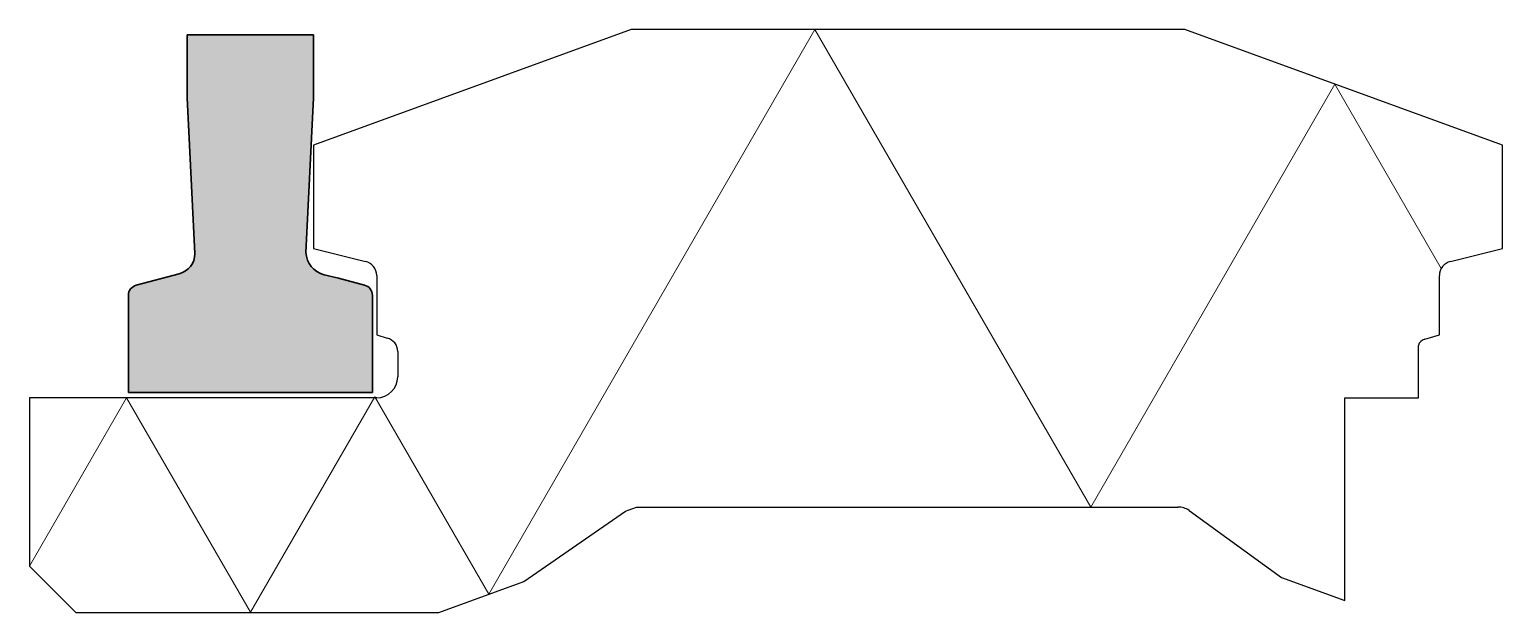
# Model space of a CAD drawing. Header units: metres. Extents: x -105 to 595, y -105 to 172.
import ezdxf

# ---------------------------------------------------------------- set-up
doc = ezdxf.new("R2010")
doc.units = ezdxf.units.M
doc.layers.add('A-DETL-GENF', color=92, linetype='Continuous', lineweight=18)

# ---------------------------------------------------------------- blocks, each defined once
blk = doc.blocks.new('23 PS_Combinatie - 23_MV_PS_Combinatie-3429480-00_0 Basismaterialen')
at = {"layer": 'A-DETL-GENF'}
blk.add_hatch(color=256, dxfattribs=at).paths.add_polyline_path([(18.54, 0), (58, 0), (58, 46.16), (57.88, 47.26), (57.52, 48.3), (56.94, 49.24), (56.16, 50.03), (55.24, 50.63), (54.2, 51.01), (41.89, 54.28), (35, 56), (32.28, 57.06), (29.93, 58.78), (28.09, 61.05), (26.88, 63.7), (26.39, 66.58), (30, 140), (30, 170), (-30, 170), (-30, 140), (-26.37, 66.01), (-26.73, 63.44), (-27.74, 61.04), (-29.34, 58.99), (-31.41, 57.41), (-33.82, 56.42), (-54.28, 50.99), (-55.3, 50.6), (-56.21, 49.99), (-56.96, 49.2), (-57.53, 48.27), (-57.88, 47.24), (-58, 46.16), (-58, 0)])
at = {"layer": 'A-DETL-GENF', "lineweight": 35}
for p, q in [((30, 170), (-30, 170)), ((-30, 170), (-30, 140)), ((30, 170), (-30, 170)), ((-30, 170), (-30, 140)), ((30, 140), (30, 170)), ((30, 140), (30, 170)), ((-30, 140), (-26.37, 66.01)), ((-30, 140), (-26.37, 66.01)), ((26.39, 66.58), (30, 140)), ((26.39, 66.58), (30, 140)), ((-33.82, 56.42), (-54.28, 50.99)), ((-33.82, 56.42), (-54.28, 50.99)), ((41.89, 54.28), (35, 56)), ((41.89, 54.28), (35, 56)), ((54.2, 51.01), (41.89, 54.28)), ((54.2, 51.01), (41.89, 54.28)), ((-58, 46.16), (-58, 0)), ((-58, 46.16), (-58, 0)), ((58, 0), (58, 46.16)), ((58, 0), (58, 46.16)), ((-58, 0), (58, 0)), ((-58, 0), (58, 0))]:
    blk.add_line(p, q, dxfattribs=at)
at = {"layer": 'A-DETL-GENF', "lineweight": 25}
for p, q in [((181, 172.5), (30, 117.5)), ((444, 172.5), (181, 172.5)), ((595, 117.5), (444, 172.5)), ((30, 117.5), (30, 68.5)), ((595, 68.5), (595, 117.5)), ((30, 68.5), (54.7, 62.33)), ((570.3, 62.33), (595, 68.5)), ((60, 55.54), (60, 27.5)), ((565, 27.5), (565, 55.54)), ((60, 27.5), (65, 25.78)), ((555, -2.5), (555, 22.37)), ((558.05, 25.42), (565, 27.5)), ((70, 19.58), (70, 7.5)), ((60, -2.5), (-105, -2.5)), ((-105, -2.5), (-105, -82.5)), ((520, -98.86), (520, -2.5)), ((520, -2.5), (555, -2.5)), ((178.25, -56.4), (183.47, -54.5)), ((183.47, -54.5), (440.75, -54.5)), ((130, -89.75), (178.25, -56.4)), ((446.09, -56.02), (490, -87.93)), ((-105, -82.5), (-83, -104.5)), ((89.51, -104.5), (130, -89.75)), ((490, -87.93), (520, -98.86)), ((-83, -104.5), (89.51, -104.5))]:
    blk.add_line(p, q, dxfattribs=at)
at = {"layer": 'A-DETL-GENF'}
for p, q in [((113.32, -95.83), (268.24, 172.5)), ((268.24, 172.5), (399.3, -54.5)), ((399.3, -54.5), (515.35, 146.51)), ((515.35, 146.51), (565.9, 58.96)), ((-105, -82.5), (-58.81, -2.5)), ((-58.81, -2.5), (0, -104.37)), ((0, -104.37), (59.13, -1.95)), ((59.13, -1.95), (113.32, -95.83))]:
    blk.add_line(p, q, dxfattribs=at)
at = {"layer": 'A-DETL-GENF', "lineweight": 35}
for centre, radius, start, end in [((-36.39, 66.11), 10.02, 284.86742, 359.47271), ((-36.39, 66.11), 10.02, 284.86742, 359.47271), ((37.76, 67.03), 11.37, 182.28976, 255.96802), ((37.76, 67.03), 11.37, 182.28976, 255.96802), ((-53, 46.16), 5, 104.86742, 180), ((-53, 46.16), 5, 104.86742, 180), ((53, 46.16), 5, 0, 76.12545), ((53, 46.16), 5, 0, 76.12545)]:
    blk.add_arc(centre, radius, start, end, dxfattribs=at)
at = {"layer": 'A-DETL-GENF', "lineweight": 25}
for centre, radius, start, end in [((53, 55.54), 7, 0, 75.9522), ((572, 55.54), 7, 104.03198, 180), ((63.66, 19.58), 6.34, 0, 77.78054), ((559.36, 21.06), 4.55, 106.67984, 163.32016), ((60, 7.5), 10, 270, 360), ((441.35, -62.54), 8.06, 53.99215, 94.26847)]:
    blk.add_arc(centre, radius, start, end, dxfattribs=at)

msp = doc.modelspace()

# ---------------------------------------------------------------- block references
msp.add_blockref('23 PS_Combinatie - 23_MV_PS_Combinatie-3429480-00_0 Basismaterialen', (0, 0))

doc.saveas('drawing.dxf')
